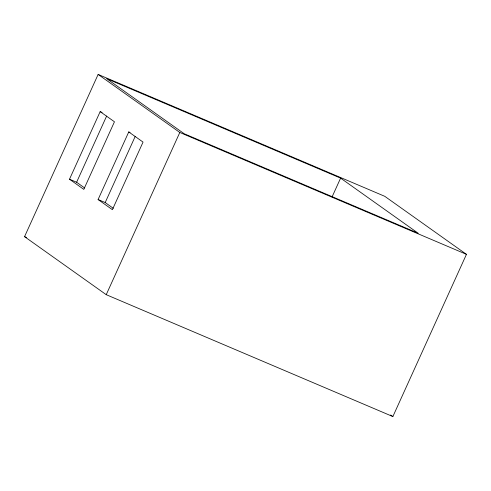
<?xml version="1.0" encoding="UTF-8"?>
<svg xmlns="http://www.w3.org/2000/svg" width="491" height="491" viewBox="0 0 491 491"><rect width="100%" height="100%" fill="white"/><g stroke="black" fill="none" stroke-linecap="round" stroke-linejoin="round"><path stroke-width="0.74" d="M24.55 236.656L98.132 74.436L384.772 196.32L466.45 254.344L392.868 416.564L106.228 294.68L24.55 236.656L26.667 237.558M100.164 111.629L114.458 121.78L83.795 189.373L69.501 179.221L100.164 111.629L102.103 112.451M84.691 187.979L76.614 182.241L106.639 116.048M128.752 131.938L143.047 142.089L112.384 209.682L98.09 199.53L128.752 131.938L130.041 132.484M113.28 208.288L105.197 202.55L135.228 136.357M106.228 294.68L179.81 132.466L98.132 74.436M332.076 196.916L340.607 178.123L106.639 78.64L184.229 133.761L418.197 233.243L340.607 178.123M179.81 132.466L466.45 254.344M69.501 179.221L76.614 182.241M98.09 199.53L105.197 202.55M390.646 414.987L392.868 416.564"/></g></svg>
